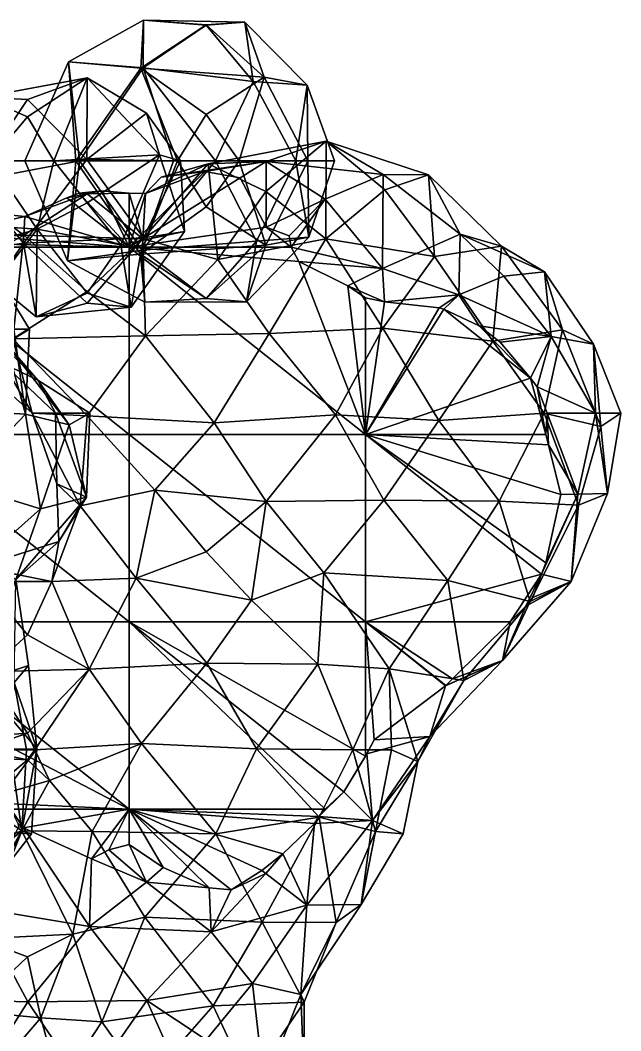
# Model space of a CAD drawing. Extents: x 290034 to 295698, y 4553723 to 4561693.
# Drawn here: x 291897 to 292024, y 4554143.4 to 4554357.5 of the extents above; entities that cross this region are included whole.
import ezdxf

# ---------------------------------------------------------------- set-up
doc = ezdxf.new("R2010")
doc.units = 0
doc.layers.add('Au_ppm_Pref_-_0_2', color=7, linetype='CONTINUOUS')

msp = doc.modelspace()

# ---------------------------------------------------------------- linework, layer by layer
at = {"layer": 'Au_ppm_Pref_-_0_2'}
for points in [[(291923.08, 4554357.48, 1657.88), (291922.49, 4554347.35, 1663.74), (291907.17, 4554348.67, 1657.06)], [(291907.17, 4554348.67, 1657.06), (291922.95, 4554347.39, 1650.8), (291923.08, 4554357.48, 1657.88)], [(291923.08, 4554357.48, 1657.88), (291936.31, 4554356.5, 1660.73), (291922.49, 4554347.35, 1663.74)], [(291922.49, 4554347.35, 1663.74), (291936.31, 4554356.5, 1660.73), (291948.59, 4554345.41, 1662.97)], [(291936.31, 4554356.43, 1653.44), (291923.08, 4554357.48, 1657.88), (291922.95, 4554347.39, 1650.8)], [(291923.08, 4554357.48, 1657.88), (291944.5, 4554357.1, 1657.07), (291936.31, 4554356.5, 1660.73)], [(291944.5, 4554357.1, 1657.07), (291923.08, 4554357.48, 1657.88), (291936.31, 4554356.43, 1653.44)], [(291944.5, 4554357.1, 1657.07), (291948.59, 4554345.41, 1662.97), (291936.31, 4554356.5, 1660.73)], [(291944.5, 4554357.1, 1657.07), (291936.31, 4554356.43, 1653.44), (291946.25, 4554344.49, 1651.42)], [(291944.5, 4554357.1, 1657.07), (291957.65, 4554343.73, 1657.07), (291948.59, 4554345.41, 1662.97)], [(291957.65, 4554343.73, 1657.07), (291944.5, 4554357.1, 1657.07), (291946.25, 4554344.49, 1651.42)], [(291946.25, 4554344.49, 1651.42), (291936.31, 4554356.43, 1653.44), (291922.95, 4554347.39, 1650.8)], [(291908.71, 4554327.7, 1663.73), (291897.91, 4554327.69, 1657.06), (291907.17, 4554348.67, 1657.06)], [(291909.47, 4554327.68, 1650.32), (291907.17, 4554348.67, 1657.06), (291897.91, 4554327.69, 1657.06)], [(291922.49, 4554347.35, 1663.74), (291908.71, 4554327.7, 1663.73), (291907.17, 4554348.67, 1657.06)], [(291922.95, 4554347.39, 1650.8), (291907.17, 4554348.67, 1657.06), (291909.47, 4554327.68, 1650.32)], [(291930.22, 4554327.7, 1665.88), (291908.71, 4554327.7, 1663.73), (291922.49, 4554347.35, 1663.74)], [(291929.39, 4554327.7, 1647.87), (291922.95, 4554347.39, 1650.8), (291909.47, 4554327.68, 1650.32)], [(291936.31, 4554337.52, 1666.28), (291930.22, 4554327.7, 1665.88), (291922.49, 4554347.35, 1663.74)], [(291948.59, 4554345.41, 1662.97), (291936.31, 4554337.52, 1666.28), (291922.49, 4554347.35, 1663.74)], [(291946.25, 4554344.49, 1651.42), (291922.95, 4554347.39, 1650.8), (291938.28, 4554327.67, 1648.34)], [(291929.39, 4554327.7, 1647.87), (291938.28, 4554327.67, 1648.34), (291922.95, 4554347.39, 1650.8)], [(291911.14, 4554345.26, 1775.86), (291898.51, 4554340.66, 1780.18), (291888.98, 4554341.18, 1775.86)], [(291911.14, 4554345.26, 1775.86), (291888.98, 4554341.18, 1775.86), (291898.51, 4554337.04, 1772.74)], [(291904.05, 4554327.7, 1773.25), (291911.14, 4554345.26, 1775.86), (291898.51, 4554337.04, 1772.74)], [(291911.14, 4554345.26, 1775.86), (291911.03, 4554327.99, 1781.67), (291898.51, 4554340.66, 1780.18)], [(291904.05, 4554327.7, 1773.25), (291926.46, 4554328.96, 1774.36), (291911.14, 4554345.26, 1775.86)], [(291911.14, 4554345.26, 1775.86), (291923.71, 4554337.77, 1779.21), (291911.03, 4554327.99, 1781.67)], [(291911.14, 4554345.26, 1775.86), (291926.46, 4554328.96, 1774.36), (291923.71, 4554337.77, 1779.21)], [(291943.3, 4554327.7, 1666.31), (291936.31, 4554337.52, 1666.28), (291948.59, 4554345.41, 1662.97)], [(291955.28, 4554327.7, 1651.94), (291946.25, 4554344.49, 1651.42), (291938.28, 4554327.67, 1648.34)], [(291943.3, 4554327.7, 1666.31), (291948.59, 4554345.41, 1662.97), (291957.81, 4554327.7, 1662.3)], [(291955.28, 4554327.7, 1651.94), (291957.65, 4554343.73, 1657.07), (291946.25, 4554344.49, 1651.42)], [(291957.81, 4554327.7, 1662.3), (291948.59, 4554345.41, 1662.97), (291957.65, 4554343.73, 1657.07)], [(291955.28, 4554327.7, 1651.94), (291963.5, 4554327.7, 1657.07), (291957.65, 4554343.73, 1657.07)], [(291957.81, 4554327.7, 1662.3), (291957.65, 4554343.73, 1657.07), (291963.5, 4554327.7, 1657.07)], [(291886.84, 4554323.43, 1779.94), (291888.98, 4554341.18, 1775.86), (291898.51, 4554340.66, 1780.18)], [(291886.84, 4554323.43, 1779.94), (291898.51, 4554340.66, 1780.18), (291911.03, 4554327.99, 1781.67)], [(291888.98, 4554341.18, 1775.86), (291890.57, 4554327.7, 1772.12), (291898.51, 4554337.04, 1772.74)], [(291923.71, 4554337.77, 1779.21), (291930.91, 4554327.7, 1779.25), (291911.03, 4554327.99, 1781.67)], [(291926.46, 4554328.96, 1774.36), (291930.91, 4554327.7, 1779.25), (291923.71, 4554337.77, 1779.21)], [(291943.3, 4554327.7, 1666.31), (291930.22, 4554327.7, 1665.88), (291936.31, 4554337.52, 1666.28)], [(291904.05, 4554327.7, 1773.25), (291898.51, 4554337.04, 1772.74), (291890.57, 4554327.7, 1772.12)], [(291936.71, 4554327.04, 1900.64), (291961.7, 4554331.89, 1899.82), (291948.99, 4554327.55, 1906.46)], [(291948.91, 4554321.21, 1896.81), (291961.7, 4554331.89, 1899.82), (291936.71, 4554327.04, 1900.64)], [(291961.63, 4554311.15, 1896.13), (291961.7, 4554331.89, 1899.82), (291948.91, 4554321.21, 1896.81)], [(291973.76, 4554324.79, 1905.78), (291948.99, 4554327.55, 1906.46), (291961.7, 4554331.89, 1899.82)], [(291961.63, 4554311.15, 1896.13), (291974.1, 4554321.57, 1896.69), (291961.7, 4554331.89, 1899.82)], [(291961.7, 4554331.89, 1899.82), (291974.1, 4554321.57, 1896.69), (291983.39, 4554324.77, 1901.25)], [(291961.7, 4554331.89, 1899.82), (291983.39, 4554324.77, 1901.25), (291973.76, 4554324.79, 1905.78)], [(291911.11, 4554318.82, 1772.88), (291926.46, 4554328.96, 1774.36), (291904.05, 4554327.7, 1773.25)], [(291911.11, 4554318.82, 1772.88), (291918.24, 4554309.88, 1772.5), (291926.46, 4554328.96, 1774.36)], [(291926.46, 4554328.96, 1774.36), (291918.24, 4554309.88, 1772.5), (291931.74, 4554312.71, 1775.86)], [(291926.46, 4554328.96, 1774.36), (291931.74, 4554312.71, 1775.86), (291930.91, 4554327.7, 1779.25)], [(291900.51, 4554313.21, 1771.97), (291890.57, 4554327.7, 1772.12), (291885.91, 4554314.19, 1774.42)], [(291886.84, 4554323.43, 1779.94), (291911.03, 4554327.99, 1781.67), (291897.65, 4554310.23, 1781.09)], [(291904.05, 4554327.7, 1773.25), (291890.57, 4554327.7, 1772.12), (291900.51, 4554313.21, 1771.97)], [(291923.07, 4554311.4, 1780.99), (291897.65, 4554310.23, 1781.09), (291911.03, 4554327.99, 1781.67)], [(291908.71, 4554327.7, 1663.73), (291906.94, 4554306.51, 1657.05), (291897.91, 4554327.69, 1657.06)], [(291909.47, 4554327.68, 1650.32), (291897.91, 4554327.69, 1657.06), (291906.94, 4554306.51, 1657.05)], [(291911.11, 4554318.82, 1772.88), (291904.05, 4554327.7, 1773.25), (291900.51, 4554313.21, 1771.97)], [(291922.42, 4554307.92, 1663.78), (291906.94, 4554306.51, 1657.05), (291908.71, 4554327.7, 1663.73)], [(291922.74, 4554308.78, 1650.27), (291909.47, 4554327.68, 1650.32), (291906.94, 4554306.51, 1657.05)], [(291930.22, 4554327.7, 1665.88), (291922.42, 4554307.92, 1663.78), (291908.71, 4554327.7, 1663.73)], [(291929.39, 4554327.7, 1647.87), (291909.47, 4554327.68, 1650.32), (291922.74, 4554308.78, 1650.27)], [(291930.91, 4554327.7, 1779.25), (291923.07, 4554311.4, 1780.99), (291911.03, 4554327.99, 1781.67)], [(291930.22, 4554327.7, 1665.88), (291936.31, 4554317.98, 1666.25), (291922.42, 4554307.92, 1663.78)], [(291938.28, 4554327.67, 1648.34), (291929.39, 4554327.7, 1647.87), (291922.74, 4554308.78, 1650.27)], [(291946.96, 4554310.67, 1651.34), (291938.28, 4554327.67, 1648.34), (291922.74, 4554308.78, 1650.27)], [(291922.88, 4554311.16, 1899.2), (291936.71, 4554327.04, 1900.64), (291923.5, 4554320.77, 1905.06)], [(291922.88, 4554311.16, 1899.2), (291938.76, 4554306.81, 1896.83), (291936.71, 4554327.04, 1900.64)], [(291931.74, 4554312.71, 1775.86), (291923.07, 4554311.4, 1780.99), (291930.91, 4554327.7, 1779.25)], [(291923.5, 4554320.77, 1905.06), (291936.71, 4554327.04, 1900.64), (291926.79, 4554324.25, 1905.21)], [(291926.79, 4554324.25, 1905.21), (291948.99, 4554327.55, 1906.46), (291936.03, 4554325.41, 1906.56)], [(291936.71, 4554327.04, 1900.64), (291948.99, 4554327.55, 1906.46), (291926.79, 4554324.25, 1905.21)], [(291943.3, 4554327.7, 1666.31), (291936.31, 4554317.98, 1666.25), (291930.22, 4554327.7, 1665.88)], [(291948.99, 4554327.55, 1906.46), (291943.48, 4554324.08, 1907.89), (291936.03, 4554325.41, 1906.56)], [(291943.3, 4554327.7, 1666.31), (291948.95, 4554309.87, 1663), (291936.31, 4554317.98, 1666.25)], [(291936.71, 4554327.04, 1900.64), (291938.76, 4554306.81, 1896.83), (291948.91, 4554321.21, 1896.81)], [(291955.28, 4554327.7, 1651.94), (291938.28, 4554327.67, 1648.34), (291946.96, 4554310.67, 1651.34)], [(291943.3, 4554327.7, 1666.31), (291957.81, 4554327.7, 1662.3), (291948.95, 4554309.87, 1663)], [(291949.03, 4554313.66, 1909.91), (291943.48, 4554324.08, 1907.89), (291948.99, 4554327.55, 1906.46)], [(291955.28, 4554327.7, 1651.94), (291946.96, 4554310.67, 1651.34), (291958.03, 4554311.54, 1657.07)], [(291958.03, 4554311.54, 1657.07), (291948.95, 4554309.87, 1663), (291957.81, 4554327.7, 1662.3)], [(291948.99, 4554327.55, 1906.46), (291961.5, 4554319.57, 1909.75), (291949.03, 4554313.66, 1909.91)], [(291973.76, 4554324.79, 1905.78), (291961.5, 4554319.57, 1909.75), (291948.99, 4554327.55, 1906.46)], [(291955.28, 4554327.7, 1651.94), (291958.03, 4554311.54, 1657.07), (291963.5, 4554327.7, 1657.07)], [(291957.81, 4554327.7, 1662.3), (291963.5, 4554327.7, 1657.07), (291958.03, 4554311.54, 1657.07)], [(291936.03, 4554325.41, 1906.56), (291920, 4554309.45, 1905.74), (291923.5, 4554320.77, 1905.06)], [(291943.48, 4554324.08, 1907.89), (291920, 4554309.45, 1905.74), (291936.03, 4554325.41, 1906.56)], [(291926.79, 4554324.25, 1905.21), (291936.03, 4554325.41, 1906.56), (291923.5, 4554320.77, 1905.06)], [(291973.76, 4554324.79, 1905.78), (291973.6, 4554304.9, 1911.75), (291961.5, 4554319.57, 1909.75)], [(291973.76, 4554324.79, 1905.78), (291990.05, 4554312.14, 1907.88), (291973.6, 4554304.9, 1911.75)], [(291990.05, 4554312.14, 1907.88), (291973.76, 4554324.79, 1905.78), (291983.39, 4554324.77, 1901.25)], [(291983.39, 4554324.77, 1901.25), (291974.1, 4554321.57, 1896.69), (291984.6, 4554307.43, 1896.45)], [(291998.78, 4554309.61, 1900.76), (291983.39, 4554324.77, 1901.25), (291984.6, 4554307.43, 1896.45)], [(291998.78, 4554309.61, 1900.76), (291990.05, 4554312.14, 1907.88), (291983.39, 4554324.77, 1901.25)], [(291886.84, 4554323.43, 1779.94), (291897.65, 4554310.23, 1781.09), (291883.22, 4554308.06, 1775.91)], [(291949.03, 4554313.66, 1909.91), (291920, 4554309.45, 1905.74), (291943.48, 4554324.08, 1907.89)], [(291897.74, 4554311.95, 1899.45), (291911.11, 4554320.72, 1902.91), (291897.94, 4554315.88, 1902.22)], [(291922.88, 4554311.16, 1899.2), (291911.11, 4554320.72, 1902.91), (291897.74, 4554311.95, 1899.45)], [(291897.94, 4554315.88, 1902.22), (291911.11, 4554320.72, 1902.91), (291906.84, 4554319.89, 1903.22)], [(291909.42, 4554320.88, 1903.38), (291920, 4554309.45, 1905.74), (291906.84, 4554319.89, 1903.22)], [(291906.84, 4554319.89, 1903.22), (291911.11, 4554320.72, 1902.91), (291909.42, 4554320.88, 1903.38)], [(291914.2, 4554321.37, 1903.83), (291920, 4554309.45, 1905.74), (291909.42, 4554320.88, 1903.38)], [(291909.42, 4554320.88, 1903.38), (291911.11, 4554320.72, 1902.91), (291914.2, 4554321.37, 1903.83)], [(291911.11, 4554320.72, 1902.91), (291920, 4554320.83, 1904.5), (291914.2, 4554321.37, 1903.83)], [(291922.88, 4554311.16, 1899.2), (291920, 4554320.83, 1904.5), (291911.11, 4554320.72, 1902.91)], [(291920, 4554320.83, 1904.5), (291920, 4554309.45, 1905.74), (291914.2, 4554321.37, 1903.83)], [(291923.5, 4554320.77, 1905.06), (291920, 4554309.45, 1905.74), (291920, 4554320.83, 1904.5)], [(291922.88, 4554311.16, 1899.2), (291923.5, 4554320.77, 1905.06), (291920, 4554320.83, 1904.5)], [(291961.63, 4554311.15, 1896.13), (291948.91, 4554321.21, 1896.81), (291938.76, 4554306.81, 1896.83)], [(291974.1, 4554321.57, 1896.69), (291961.63, 4554311.15, 1896.13), (291984.6, 4554307.43, 1896.45)], [(291920, 4554309.45, 1905.74), (291897.94, 4554315.88, 1902.22), (291906.84, 4554319.89, 1903.22)], [(291911.11, 4554318.82, 1772.88), (291900.51, 4554313.21, 1771.97), (291918.24, 4554309.88, 1772.5)], [(291936.31, 4554317.98, 1666.25), (291948.95, 4554309.87, 1663), (291922.42, 4554307.92, 1663.78)], [(291953.84, 4554311.79, 1910.88), (291949.03, 4554313.66, 1909.91), (291961.5, 4554319.57, 1909.75)], [(291961.5, 4554319.57, 1909.75), (291954.28, 4554309.45, 1911.2), (291953.84, 4554311.79, 1910.88)], [(291973.6, 4554304.9, 1911.75), (291954.28, 4554309.45, 1911.2), (291961.5, 4554319.57, 1909.75)], [(291897.94, 4554315.88, 1902.22), (291882.08, 4554312.33, 1900.2), (291891.52, 4554316.56, 1901.27)], [(291882.08, 4554312.33, 1900.2), (291897.74, 4554311.95, 1899.45), (291891.52, 4554316.56, 1901.27)], [(291920, 4554309.45, 1905.74), (291882.08, 4554312.33, 1900.2), (291897.94, 4554315.88, 1902.22)], [(291897.74, 4554311.95, 1899.45), (291897.94, 4554315.88, 1902.22), (291891.52, 4554316.56, 1901.27)], [(291900.51, 4554313.21, 1771.97), (291885.91, 4554314.19, 1774.42), (291888.92, 4554309.88, 1774.44)], [(291920, 4554309.45, 1905.74), (291875.34, 4554310.49, 1899.37), (291882.08, 4554312.33, 1900.2)], [(291882.08, 4554312.33, 1900.2), (291875.34, 4554310.49, 1899.37), (291897.74, 4554311.95, 1899.45)], [(291875.34, 4554310.49, 1899.37), (291883.95, 4554304.43, 1895.54), (291897.74, 4554311.95, 1899.45)], [(291883.95, 4554304.43, 1895.54), (291895.42, 4554290, 1895.82), (291897.74, 4554311.95, 1899.45)], [(291900.51, 4554313.21, 1771.97), (291888.92, 4554309.88, 1774.44), (291891.69, 4554301.71, 1775.86)], [(291900.51, 4554313.21, 1771.97), (291891.69, 4554301.71, 1775.86), (291900.36, 4554294.68, 1775.86)], [(291895.42, 4554290, 1895.82), (291911.11, 4554300, 1897.94), (291897.74, 4554311.95, 1899.45)], [(291922.88, 4554311.16, 1899.2), (291897.74, 4554311.95, 1899.45), (291911.11, 4554300, 1897.94)], [(291900.36, 4554294.68, 1775.86), (291911.11, 4554299.67, 1772.45), (291900.51, 4554313.21, 1771.97)], [(291918.24, 4554309.88, 1772.5), (291900.51, 4554313.21, 1771.97), (291911.11, 4554299.67, 1772.45)], [(291920.42, 4554296.72, 1775.86), (291931.74, 4554312.71, 1775.86), (291918.24, 4554309.88, 1772.5)], [(291920, 4554309.45, 1905.74), (291949.03, 4554313.66, 1909.91), (291954.28, 4554309.45, 1911.2)], [(291931.74, 4554312.71, 1775.86), (291920.42, 4554296.72, 1775.86), (291923.07, 4554311.4, 1780.99)], [(291944.84, 4554297.82, 1657.07), (291948.95, 4554309.87, 1663), (291958.03, 4554311.54, 1657.07)], [(291944.84, 4554297.82, 1657.07), (291958.03, 4554311.54, 1657.07), (291946.96, 4554310.67, 1651.34)], [(291953.84, 4554311.79, 1910.88), (291954.28, 4554309.45, 1911.2), (291949.03, 4554313.66, 1909.91)], [(291973.6, 4554304.9, 1911.75), (291990.05, 4554312.14, 1907.88), (291989.81, 4554299.35, 1913.43)], [(291999.3, 4554303.26, 1910.25), (291989.81, 4554299.35, 1913.43), (291990.05, 4554312.14, 1907.88)], [(291998.78, 4554309.61, 1900.76), (292007.88, 4554304.2, 1906.52), (291990.05, 4554312.14, 1907.88)], [(292007.88, 4554304.2, 1906.52), (291999.3, 4554303.26, 1910.25), (291990.05, 4554312.14, 1907.88)], [(291920, 4554309.45, 1905.74), (291870, 4554309.45, 1898.68), (291875.34, 4554310.49, 1899.37)], [(291870, 4554309.45, 1898.68), (291920, 4554309.45, 1905.74), (291920, 4554269.76, 1907.3)], [(291920, 4554269.76, 1907.3), (291870, 4554269.76, 1902.08), (291870, 4554309.45, 1898.68)], [(291891.69, 4554301.71, 1775.86), (291883.22, 4554308.06, 1775.91), (291897.65, 4554310.23, 1781.09)], [(291897.65, 4554310.23, 1781.09), (291900.36, 4554294.68, 1775.86), (291891.69, 4554301.71, 1775.86)], [(291911.11, 4554297.54, 1779.97), (291897.65, 4554310.23, 1781.09), (291923.07, 4554311.4, 1780.99)], [(291900.36, 4554294.68, 1775.86), (291897.65, 4554310.23, 1781.09), (291911.11, 4554297.54, 1779.97)], [(291920.42, 4554296.72, 1775.86), (291911.11, 4554297.54, 1779.97), (291923.07, 4554311.4, 1780.99)], [(291923.45, 4554290.67, 1896.74), (291922.88, 4554311.16, 1899.2), (291911.11, 4554300, 1897.94)], [(291920.42, 4554296.72, 1775.86), (291918.24, 4554309.88, 1772.5), (291911.11, 4554299.67, 1772.45)], [(291954.28, 4554309.45, 1911.2), (291955.91, 4554306.36, 1911.63), (291920, 4554309.45, 1905.74)], [(291955.91, 4554306.36, 1911.63), (291970, 4554269.76, 1915.83), (291920, 4554309.45, 1905.74)], [(291970, 4554269.76, 1915.83), (291920, 4554269.76, 1907.3), (291920, 4554309.45, 1905.74)], [(291948.95, 4554309.87, 1663), (291936.31, 4554298.54, 1660.85), (291922.42, 4554307.92, 1663.78)], [(291922.74, 4554308.78, 1650.27), (291936.31, 4554298.52, 1653.28), (291946.96, 4554310.67, 1651.34)], [(291938.76, 4554306.81, 1896.83), (291922.88, 4554311.16, 1899.2), (291923.45, 4554290.67, 1896.74)], [(291944.84, 4554297.82, 1657.07), (291946.96, 4554310.67, 1651.34), (291936.31, 4554298.52, 1653.28)], [(291936.31, 4554298.54, 1660.85), (291948.95, 4554309.87, 1663), (291944.84, 4554297.82, 1657.07)], [(291961.63, 4554311.15, 1896.13), (291938.76, 4554306.81, 1896.83), (291949.63, 4554291.13, 1895.02)], [(291949.63, 4554291.13, 1895.02), (291973.72, 4554292.24, 1894.59), (291961.63, 4554311.15, 1896.13)], [(291973.6, 4554304.9, 1911.75), (291955.91, 4554306.36, 1911.63), (291954.28, 4554309.45, 1911.2)], [(291984.6, 4554307.43, 1896.45), (291961.63, 4554311.15, 1896.13), (291973.72, 4554292.24, 1894.59)], [(291996.94, 4554289.51, 1896.61), (291998.78, 4554309.61, 1900.76), (291984.6, 4554307.43, 1896.45)], [(291996.94, 4554289.51, 1896.61), (292011.7, 4554291.89, 1900.66), (291998.78, 4554309.61, 1900.76)], [(292011.7, 4554291.89, 1900.66), (292007.88, 4554304.2, 1906.52), (291998.78, 4554309.61, 1900.76)], [(291923.31, 4554297.75, 1656.92), (291922.74, 4554308.78, 1650.27), (291906.94, 4554306.51, 1657.05)], [(291906.94, 4554306.51, 1657.05), (291922.42, 4554307.92, 1663.78), (291923.31, 4554297.75, 1656.92)], [(291923.31, 4554297.75, 1656.92), (291922.42, 4554307.92, 1663.78), (291936.31, 4554298.54, 1660.85)], [(291923.31, 4554297.75, 1656.92), (291936.31, 4554298.52, 1653.28), (291922.74, 4554308.78, 1650.27)], [(291984.6, 4554307.43, 1896.45), (291973.72, 4554292.24, 1894.59), (291996.94, 4554289.51, 1896.61)], [(291890.36, 4554305.86, 1864.95), (291898.95, 4554292.07, 1864.95), (291893.99, 4554289.04, 1870.81)], [(291890.36, 4554305.86, 1864.95), (291895.62, 4554292.07, 1859.49), (291898.95, 4554292.07, 1864.95)], [(291949.63, 4554291.13, 1895.02), (291938.76, 4554306.81, 1896.83), (291923.45, 4554290.67, 1896.74)], [(291966.28, 4554301.24, 1913.55), (291970, 4554269.76, 1915.83), (291955.91, 4554306.36, 1911.63)], [(291966.28, 4554301.24, 1913.55), (291955.91, 4554306.36, 1911.63), (291973.6, 4554304.9, 1911.75)], [(291973.6, 4554304.9, 1911.75), (291974.04, 4554297.81, 1914.37), (291966.28, 4554301.24, 1913.55)], [(291973.6, 4554304.9, 1911.75), (291989.81, 4554299.35, 1913.43), (291974.04, 4554297.81, 1914.37)], [(291989.81, 4554299.35, 1913.43), (291999.3, 4554303.26, 1910.25), (292009.3, 4554290.47, 1911.94)], [(292007.88, 4554304.2, 1906.52), (292009.3, 4554290.47, 1911.94), (291999.3, 4554303.26, 1910.25)], [(292011.7, 4554291.89, 1900.66), (292018.31, 4554288.85, 1906.52), (292007.88, 4554304.2, 1906.52)], [(292007.88, 4554304.2, 1906.52), (292018.31, 4554288.85, 1906.52), (292009.3, 4554290.47, 1911.94)], [(291970, 4554298.69, 1914.28), (291970, 4554269.76, 1915.83), (291966.28, 4554301.24, 1913.55)], [(291966.28, 4554301.24, 1913.55), (291974.04, 4554297.81, 1914.37), (291970, 4554298.69, 1914.28)], [(291911.11, 4554300, 1897.94), (291895.42, 4554290, 1895.82), (291923.45, 4554290.67, 1896.74)], [(291900.36, 4554294.68, 1775.86), (291920.42, 4554296.72, 1775.86), (291911.11, 4554299.67, 1772.45)], [(291970, 4554269.76, 1915.83), (291970, 4554298.69, 1914.28), (291974.04, 4554297.81, 1914.37)], [(291974.04, 4554297.81, 1914.37), (291989.81, 4554299.35, 1913.43), (291985.64, 4554296.59, 1914.55)], [(291989.81, 4554299.35, 1913.43), (291986.59, 4554296.28, 1914.58), (291985.64, 4554296.59, 1914.55)], [(291989.81, 4554299.35, 1913.43), (291994.05, 4554292.72, 1915.11), (291986.59, 4554296.28, 1914.58)], [(291989.81, 4554299.35, 1913.43), (292009.3, 4554290.47, 1911.94), (291994.05, 4554292.72, 1915.11)], [(291920.42, 4554296.72, 1775.86), (291900.36, 4554294.68, 1775.86), (291911.11, 4554297.54, 1779.97)], [(291936.31, 4554298.54, 1660.85), (291944.84, 4554297.82, 1657.07), (291923.31, 4554297.75, 1656.92)], [(291923.31, 4554297.75, 1656.92), (291944.84, 4554297.82, 1657.07), (291936.31, 4554298.52, 1653.28)], [(291974.04, 4554297.81, 1914.37), (291985.64, 4554296.59, 1914.55), (291970, 4554269.76, 1915.83)], [(291985.64, 4554296.59, 1914.55), (291986.59, 4554296.28, 1914.58), (291970, 4554269.76, 1915.83)], [(291986.59, 4554296.28, 1914.58), (292004.96, 4554281.7, 1915.53), (291970, 4554269.76, 1915.83)], [(292004.96, 4554281.7, 1915.53), (291986.59, 4554296.28, 1914.58), (291994.05, 4554292.72, 1915.11)], [(291887.51, 4554294.27, 1876.65), (291900.7, 4554281.22, 1878.12), (291893.38, 4554284.81, 1882.77)], [(291900.7, 4554281.22, 1878.12), (291887.51, 4554294.27, 1876.65), (291893.99, 4554289.04, 1870.81)], [(292004.96, 4554281.7, 1915.53), (291994.05, 4554292.72, 1915.11), (291998.55, 4554289.3, 1915.35)], [(291994.05, 4554292.72, 1915.11), (292009.3, 4554290.47, 1911.94), (291998.55, 4554289.3, 1915.35)], [(291898.07, 4554274.06, 1865.11), (291895.62, 4554292.07, 1859.49), (291884.68, 4554274.8, 1859)], [(291893.99, 4554289.04, 1870.81), (291898.95, 4554292.07, 1864.95), (291898.07, 4554274.06, 1865.11)], [(291911.09, 4554273.68, 1894.82), (291923.45, 4554290.67, 1896.74), (291895.42, 4554290, 1895.82)], [(291898.07, 4554274.06, 1865.11), (291898.95, 4554292.07, 1864.95), (291895.62, 4554292.07, 1859.49)], [(291911.09, 4554273.68, 1894.82), (291938.03, 4554272.22, 1895.02), (291923.45, 4554290.67, 1896.74)], [(291949.63, 4554291.13, 1895.02), (291923.45, 4554290.67, 1896.74), (291938.03, 4554272.22, 1895.02)], [(291949.63, 4554291.13, 1895.02), (291938.03, 4554272.22, 1895.02), (291963.7, 4554273.94, 1893.68)], [(291963.7, 4554273.94, 1893.68), (291973.72, 4554292.24, 1894.59), (291949.63, 4554291.13, 1895.02)], [(291963.7, 4554273.94, 1893.68), (291985.52, 4554272.7, 1895.58), (291973.72, 4554292.24, 1894.59)], [(291985.52, 4554272.7, 1895.58), (291996.94, 4554289.51, 1896.61), (291973.72, 4554292.24, 1894.59)], [(291996.94, 4554289.51, 1896.61), (292007.85, 4554274.25, 1896.55), (292011.7, 4554291.89, 1900.66)], [(291998.55, 4554289.3, 1915.35), (292009.3, 4554290.47, 1911.94), (292004.96, 4554281.7, 1915.53)], [(292004.96, 4554281.7, 1915.53), (292009.3, 4554290.47, 1911.94), (292006.32, 4554279.82, 1915.65)], [(292009.3, 4554290.47, 1911.94), (292018.73, 4554274.25, 1911.47), (292006.32, 4554279.82, 1915.65)], [(292019.83, 4554271.46, 1901.27), (292011.7, 4554291.89, 1900.66), (292007.85, 4554274.25, 1896.55)], [(292018.31, 4554288.85, 1906.52), (292018.73, 4554274.25, 1911.47), (292009.3, 4554290.47, 1911.94)], [(292019.83, 4554271.46, 1901.27), (292018.31, 4554288.85, 1906.52), (292011.7, 4554291.89, 1900.66)], [(291882.41, 4554289.51, 1888.95), (291899.47, 4554274.27, 1888.97), (291895.42, 4554290, 1895.82)], [(291882.41, 4554289.51, 1888.95), (291893.38, 4554284.81, 1882.77), (291899.47, 4554274.27, 1888.97)], [(291900.7, 4554281.22, 1878.12), (291893.99, 4554289.04, 1870.81), (291907.3, 4554271.8, 1871.32)], [(291893.99, 4554289.04, 1870.81), (291898.07, 4554274.06, 1865.11), (291907.3, 4554271.8, 1871.32)], [(291911.09, 4554273.68, 1894.82), (291895.42, 4554290, 1895.82), (291899.47, 4554274.27, 1888.97)], [(291985.52, 4554272.7, 1895.58), (292007.85, 4554274.25, 1896.55), (291996.94, 4554289.51, 1896.61)], [(292019.83, 4554271.46, 1901.27), (292024.05, 4554274.25, 1906.52), (292018.31, 4554288.85, 1906.52)], [(292018.31, 4554288.85, 1906.52), (292024.05, 4554274.25, 1906.52), (292018.73, 4554274.25, 1911.47)], [(291904.39, 4554274.25, 1881.41), (291899.47, 4554274.27, 1888.97), (291893.38, 4554284.81, 1882.77)], [(291893.38, 4554284.81, 1882.77), (291900.7, 4554281.22, 1878.12), (291904.39, 4554274.25, 1881.41)], [(292008.17, 4554269.76, 1916.2), (291970, 4554269.76, 1915.83), (292004.96, 4554281.7, 1915.53)], [(292004.96, 4554281.7, 1915.53), (292006.32, 4554279.82, 1915.65), (292008.17, 4554269.76, 1916.2)], [(291904.39, 4554274.25, 1881.41), (291900.7, 4554281.22, 1878.12), (291911.7, 4554274.25, 1876.83)], [(291911.7, 4554274.25, 1876.83), (291900.7, 4554281.22, 1878.12), (291907.3, 4554271.8, 1871.32)], [(292008.47, 4554274.25, 1915.97), (292008.17, 4554269.76, 1916.2), (292006.32, 4554279.82, 1915.65)], [(292006.32, 4554279.82, 1915.65), (292018.73, 4554274.25, 1911.47), (292008.47, 4554274.25, 1915.97)], [(291883.94, 4554259.31, 1865.69), (291898.07, 4554274.06, 1865.11), (291884.68, 4554274.8, 1859)], [(291883.94, 4554259.31, 1865.69), (291901.24, 4554253.97, 1869.54), (291898.07, 4554274.06, 1865.11)], [(291898.07, 4554274.06, 1865.11), (291901.24, 4554253.97, 1869.54), (291907.3, 4554271.8, 1871.32)], [(291911.09, 4554273.68, 1894.82), (291899.47, 4554274.27, 1888.97), (291909.67, 4554254.65, 1889.06)], [(291909.67, 4554254.65, 1889.06), (291899.47, 4554274.27, 1888.97), (291904.68, 4554259.31, 1882.77)], [(291899.47, 4554274.27, 1888.97), (291904.39, 4554274.25, 1881.41), (291904.68, 4554259.31, 1882.77)], [(291910.97, 4554256.46, 1876.83), (291904.68, 4554259.31, 1882.77), (291904.39, 4554274.25, 1881.41)], [(291904.39, 4554274.25, 1881.41), (291911.7, 4554274.25, 1876.83), (291910.97, 4554256.46, 1876.83)], [(291910.97, 4554256.46, 1876.83), (291911.7, 4554274.25, 1876.83), (291907.3, 4554271.8, 1871.32)], [(291911.09, 4554273.68, 1894.82), (291909.67, 4554254.65, 1889.06), (291925.42, 4554257.95, 1893.33)], [(291911.09, 4554273.68, 1894.82), (291925.42, 4554257.95, 1893.33), (291938.03, 4554272.22, 1895.02)], [(291948.99, 4554255.55, 1893.06), (291963.7, 4554273.94, 1893.68), (291938.03, 4554272.22, 1895.02)], [(291963.7, 4554273.94, 1893.68), (291948.99, 4554255.55, 1893.06), (291973.9, 4554255.82, 1892.8)], [(291985.52, 4554272.7, 1895.58), (291963.7, 4554273.94, 1893.68), (291973.9, 4554255.82, 1892.8)], [(291985.52, 4554272.7, 1895.58), (291998.28, 4554255.65, 1895.72), (292007.85, 4554274.25, 1896.55)], [(291998.28, 4554255.65, 1895.72), (292015.09, 4554254.79, 1899.48), (292007.85, 4554274.25, 1896.55)], [(292019.83, 4554271.46, 1901.27), (292007.85, 4554274.25, 1896.55), (292015.09, 4554254.79, 1899.48)], [(292008.17, 4554269.76, 1916.2), (292008.47, 4554274.25, 1915.97), (292008.74, 4554267.57, 1916.01)], [(292008.47, 4554274.25, 1915.97), (292014.97, 4554257.13, 1913.53), (292008.74, 4554267.57, 1916.01)], [(292008.47, 4554274.25, 1915.97), (292018.73, 4554274.25, 1911.47), (292014.97, 4554257.13, 1913.53)], [(292014.97, 4554257.13, 1913.53), (292018.73, 4554274.25, 1911.47), (292021.21, 4554257.25, 1906.67)], [(292024.05, 4554274.25, 1906.52), (292021.21, 4554257.25, 1906.67), (292018.73, 4554274.25, 1911.47)], [(292019.83, 4554271.46, 1901.27), (292021.21, 4554257.25, 1906.67), (292024.05, 4554274.25, 1906.52)], [(291907.3, 4554271.8, 1871.32), (291901.24, 4554253.97, 1869.54), (291910.97, 4554256.46, 1876.83)], [(291938.03, 4554272.22, 1895.02), (291925.42, 4554257.95, 1893.33), (291948.99, 4554255.55, 1893.06)], [(291985.52, 4554272.7, 1895.58), (291973.9, 4554255.82, 1892.8), (291998.28, 4554255.65, 1895.72)], [(292019.83, 4554271.46, 1901.27), (292015.09, 4554254.79, 1899.48), (292021.21, 4554257.25, 1906.67)], [(291870, 4554269.76, 1902.08), (291920, 4554269.76, 1907.3), (291920, 4554230.08, 1908.63)], [(291920, 4554230.08, 1908.63), (291870, 4554230.08, 1904.61), (291870, 4554269.76, 1902.08)], [(291920, 4554269.76, 1907.3), (291970, 4554269.76, 1915.83), (291970, 4554230.08, 1912.77)], [(291970, 4554230.08, 1912.77), (291920, 4554230.08, 1908.63), (291920, 4554269.76, 1907.3)], [(291970, 4554230.08, 1912.77), (291970, 4554269.76, 1915.83), (292007.3, 4554240.16, 1913.46)], [(291970, 4554269.76, 1915.83), (292008.16, 4554242.54, 1913.69), (292007.3, 4554240.16, 1913.46)], [(291970, 4554269.76, 1915.83), (292008.17, 4554269.76, 1916.2), (292008.74, 4554267.57, 1916.01)], [(292011.36, 4554257.02, 1915.06), (292008.16, 4554242.54, 1913.69), (291970, 4554269.76, 1915.83)], [(292008.74, 4554267.57, 1916.01), (292011.36, 4554257.02, 1915.06), (291970, 4554269.76, 1915.83)], [(292014.97, 4554257.13, 1913.53), (292011.36, 4554257.02, 1915.06), (292008.74, 4554267.57, 1916.01)], [(291883.94, 4554259.31, 1865.69), (291889.27, 4554243.36, 1870.89), (291901.24, 4554253.97, 1869.54)], [(291909.67, 4554254.65, 1889.06), (291904.68, 4554259.31, 1882.77), (291905.14, 4554247.05, 1882.77)], [(291905.14, 4554247.05, 1882.77), (291904.68, 4554259.31, 1882.77), (291910.97, 4554256.46, 1876.83)], [(291905.14, 4554247.05, 1882.77), (291910.97, 4554256.46, 1876.83), (291896.05, 4554239, 1876.83)], [(291901.24, 4554253.97, 1869.54), (291896.05, 4554239, 1876.83), (291910.97, 4554256.46, 1876.83)], [(291909.67, 4554254.65, 1889.06), (291921.52, 4554239.3, 1890.27), (291925.42, 4554257.95, 1893.33)], [(291936.31, 4554244.91, 1892.54), (291925.42, 4554257.95, 1893.33), (291921.52, 4554239.3, 1890.27)], [(291948.99, 4554255.55, 1893.06), (291925.42, 4554257.95, 1893.33), (291936.31, 4554244.91, 1892.54)], [(292014.97, 4554257.13, 1913.53), (292013.54, 4554238.6, 1906.52), (292007.3, 4554240.16, 1913.46)], [(292014.97, 4554257.13, 1913.53), (292007.3, 4554240.16, 1913.46), (292008.16, 4554242.54, 1913.69)], [(292014.97, 4554257.13, 1913.53), (292008.16, 4554242.54, 1913.69), (292011.36, 4554257.02, 1915.06)], [(292021.21, 4554257.25, 1906.67), (292015.09, 4554254.79, 1899.48), (292013.54, 4554238.6, 1906.52)], [(292021.21, 4554257.25, 1906.67), (292013.54, 4554238.6, 1906.52), (292014.97, 4554257.13, 1913.53)], [(291901.24, 4554253.97, 1869.54), (291889.27, 4554243.36, 1870.89), (291896.05, 4554239, 1876.83)], [(291909.67, 4554254.65, 1889.06), (291905.14, 4554247.05, 1882.77), (291903.67, 4554238.61, 1886.27)], [(291909.67, 4554254.65, 1889.06), (291903.67, 4554238.61, 1886.27), (291921.52, 4554239.3, 1890.27)], [(291945.87, 4554234.67, 1891.45), (291948.99, 4554255.55, 1893.06), (291936.31, 4554244.91, 1892.54)], [(291948.99, 4554255.55, 1893.06), (291945.87, 4554234.67, 1891.45), (291961.21, 4554240.46, 1892.45)], [(291973.9, 4554255.82, 1892.8), (291948.99, 4554255.55, 1893.06), (291961.21, 4554240.46, 1892.45)], [(291973.9, 4554255.82, 1892.8), (291961.21, 4554240.46, 1892.45), (291987.45, 4554238.82, 1894.45)], [(291998.28, 4554255.65, 1895.72), (291973.9, 4554255.82, 1892.8), (291987.45, 4554238.82, 1894.45)], [(291998.28, 4554255.65, 1895.72), (291987.45, 4554238.82, 1894.45), (292004.9, 4554234.38, 1899.27)], [(291998.28, 4554255.65, 1895.72), (292004.9, 4554234.38, 1899.27), (292015.09, 4554254.79, 1899.48)], [(292004.9, 4554234.38, 1899.27), (292013.54, 4554238.6, 1906.52), (292015.09, 4554254.79, 1899.48)], [(291903.67, 4554238.61, 1886.27), (291905.14, 4554247.05, 1882.77), (291888.1, 4554241.71, 1882.77)], [(291888.1, 4554241.71, 1882.77), (291905.14, 4554247.05, 1882.77), (291896.05, 4554239, 1876.83)], [(291921.52, 4554239.3, 1890.27), (291945.87, 4554234.67, 1891.45), (291936.31, 4554244.91, 1892.54)], [(291903.67, 4554238.61, 1886.27), (291888.1, 4554241.71, 1882.77), (291889.08, 4554238.61, 1884.26)], [(291898.72, 4554220.79, 1876.83), (291896.05, 4554239, 1876.83), (291888.37, 4554217.4, 1874.54)], [(291895.67, 4554217.21, 1881.73), (291896.05, 4554239, 1876.83), (291898.72, 4554220.79, 1876.83)], [(291911.55, 4554220.03, 1889.12), (291921.52, 4554239.3, 1890.27), (291903.67, 4554238.61, 1886.27)], [(291911.55, 4554220.03, 1889.12), (291936.43, 4554221.29, 1889.62), (291921.52, 4554239.3, 1890.27)], [(291936.43, 4554221.29, 1889.62), (291945.87, 4554234.67, 1891.45), (291921.52, 4554239.3, 1890.27)], [(291959.92, 4554221.11, 1891.33), (291961.21, 4554240.46, 1892.45), (291945.87, 4554234.67, 1891.45)], [(291961.21, 4554240.46, 1892.45), (291959.92, 4554221.11, 1891.33), (291975, 4554220.14, 1894.08)], [(291961.21, 4554240.46, 1892.45), (291975, 4554220.14, 1894.08), (291987.45, 4554238.82, 1894.45)], [(292000.61, 4554230.08, 1912.7), (291970, 4554230.08, 1912.77), (292007.3, 4554240.16, 1913.46)], [(291987.45, 4554238.82, 1894.45), (291975, 4554220.14, 1894.08), (291990.81, 4554217.63, 1899.53)], [(291987.45, 4554238.82, 1894.45), (291990.81, 4554217.63, 1899.53), (292004.9, 4554234.38, 1899.27)], [(292003.94, 4554233.39, 1912.94), (292000.61, 4554230.08, 1912.7), (292007.3, 4554240.16, 1913.46)], [(292005.44, 4554235.25, 1913.08), (292003.94, 4554233.39, 1912.94), (292007.3, 4554240.16, 1913.46)], [(292007.3, 4554240.16, 1913.46), (292013.54, 4554238.6, 1906.52), (292005.44, 4554235.25, 1913.08)], [(291898.51, 4554227.34, 1884.95), (291889.08, 4554238.61, 1884.26), (291889.88, 4554219.46, 1888.36)], [(291898.51, 4554227.34, 1884.95), (291903.67, 4554238.61, 1886.27), (291889.08, 4554238.61, 1884.26)], [(291911.55, 4554220.03, 1889.12), (291903.67, 4554238.61, 1886.27), (291898.51, 4554227.34, 1884.95)], [(292013.54, 4554238.6, 1906.52), (291998.99, 4554221.89, 1906.62), (292003.94, 4554233.39, 1912.94)], [(292013.54, 4554238.6, 1906.52), (292004.9, 4554234.38, 1899.27), (291998.99, 4554221.89, 1906.62)], [(292013.54, 4554238.6, 1906.52), (292003.94, 4554233.39, 1912.94), (292005.44, 4554235.25, 1913.08)], [(291936.43, 4554221.29, 1889.62), (291959.92, 4554221.11, 1891.33), (291945.87, 4554234.67, 1891.45)], [(291998.99, 4554221.89, 1906.62), (292004.9, 4554234.38, 1899.27), (291990.81, 4554217.63, 1899.53)], [(291998.99, 4554221.89, 1906.62), (292000.61, 4554230.08, 1912.7), (292003.94, 4554233.39, 1912.94)], [(291920, 4554190.39, 1910.11), (291892.49, 4554204.73, 1907.03), (291870, 4554230.08, 1904.61)], [(291870, 4554230.08, 1904.61), (291920, 4554230.08, 1908.63), (291920, 4554190.39, 1910.11)], [(291965.41, 4554194.04, 1909.82), (291961.52, 4554190.39, 1909.97), (291920, 4554230.08, 1908.63)], [(291961.52, 4554190.39, 1909.97), (291920, 4554190.39, 1910.11), (291920, 4554230.08, 1908.63)], [(291920, 4554230.08, 1908.63), (291970, 4554201.62, 1910.74), (291965.41, 4554194.04, 1909.82)], [(291970, 4554230.08, 1912.77), (291970, 4554201.62, 1910.74), (291920, 4554230.08, 1908.63)], [(291971.87, 4554205.07, 1910.98), (291970, 4554230.08, 1912.77), (291986.99, 4554216.51, 1911.73)], [(291986.99, 4554216.51, 1911.73), (291970, 4554230.08, 1912.77), (291987.03, 4554216.56, 1911.74)], [(291970, 4554201.62, 1910.74), (291970, 4554230.08, 1912.77), (291971.87, 4554205.07, 1910.98)], [(291988.43, 4554218.01, 1911.84), (291970, 4554230.08, 1912.77), (292000.61, 4554230.08, 1912.7)], [(291987.03, 4554216.56, 1911.74), (291970, 4554230.08, 1912.77), (291988.43, 4554218.01, 1911.84)], [(291998.99, 4554221.89, 1906.62), (291988.43, 4554218.01, 1911.84), (292000.61, 4554230.08, 1912.7)], [(291911.55, 4554220.03, 1889.12), (291898.51, 4554227.34, 1884.95), (291889.88, 4554219.46, 1888.36)], [(291998.99, 4554221.89, 1906.62), (291983.61, 4554205.75, 1905.39), (291986.99, 4554216.51, 1911.73)], [(291990.81, 4554217.63, 1899.53), (291983.61, 4554205.75, 1905.39), (291998.99, 4554221.89, 1906.62)], [(291998.99, 4554221.89, 1906.62), (291986.99, 4554216.51, 1911.73), (291987.03, 4554216.56, 1911.74)], [(291988.43, 4554218.01, 1911.84), (291998.99, 4554221.89, 1906.62), (291987.03, 4554216.56, 1911.74)], [(291888.37, 4554217.4, 1874.54), (291900.46, 4554203.18, 1876.6), (291898.72, 4554220.79, 1876.83)], [(291911.55, 4554220.03, 1889.12), (291889.88, 4554219.46, 1888.36), (291898.51, 4554206.51, 1889.89)], [(291898.72, 4554220.79, 1876.83), (291900.46, 4554203.18, 1876.6), (291895.67, 4554217.21, 1881.73)], [(291911.55, 4554220.03, 1889.12), (291898.51, 4554206.51, 1889.89), (291900.07, 4554202.98, 1889.44)], [(291900.07, 4554202.98, 1889.44), (291922.61, 4554204.26, 1888.11), (291911.55, 4554220.03, 1889.12)], [(291911.55, 4554220.03, 1889.12), (291922.61, 4554204.26, 1888.11), (291936.43, 4554221.29, 1889.62)], [(291936.43, 4554221.29, 1889.62), (291922.61, 4554204.26, 1888.11), (291946.96, 4554203.15, 1889.12)], [(291946.96, 4554203.15, 1889.12), (291959.92, 4554221.11, 1891.33), (291936.43, 4554221.29, 1889.62)], [(291946.96, 4554203.15, 1889.12), (291967.36, 4554202.98, 1891.88), (291959.92, 4554221.11, 1891.33)], [(291959.92, 4554221.11, 1891.33), (291967.36, 4554202.98, 1891.88), (291975, 4554220.14, 1894.08)], [(291975.5, 4554202.98, 1894.64), (291975, 4554220.14, 1894.08), (291967.36, 4554202.98, 1891.88)], [(291975, 4554220.14, 1894.08), (291975.5, 4554202.98, 1894.64), (291981.09, 4554200.45, 1899.68)], [(291975, 4554220.14, 1894.08), (291981.09, 4554200.45, 1899.68), (291990.81, 4554217.63, 1899.53)], [(291900.46, 4554203.18, 1876.6), (291888.37, 4554217.4, 1874.54), (291879.48, 4554202.98, 1871.5)], [(291887.82, 4554205.68, 1894.64), (291898.51, 4554206.51, 1889.89), (291889.88, 4554219.46, 1888.36)], [(291983.61, 4554205.75, 1905.39), (291990.81, 4554217.63, 1899.53), (291981.09, 4554200.45, 1899.68)], [(291894.83, 4554202.98, 1886.97), (291895.67, 4554217.21, 1881.73), (291898.26, 4554202.98, 1882.77)], [(291900.46, 4554203.18, 1876.6), (291898.26, 4554202.98, 1882.77), (291895.67, 4554217.21, 1881.73)], [(291986.99, 4554216.51, 1911.73), (291983.61, 4554205.75, 1905.39), (291971.87, 4554205.07, 1910.98)], [(291888.25, 4554202.98, 1894.64), (291898.51, 4554206.51, 1889.89), (291887.82, 4554205.68, 1894.64)], [(291888.25, 4554202.98, 1894.64), (291900.07, 4554202.98, 1889.44), (291898.51, 4554206.51, 1889.89)], [(291920, 4554190.39, 1910.11), (291894.99, 4554191.5, 1907.22), (291892.49, 4554204.73, 1907.03)], [(291970.34, 4554202.08, 1910.77), (291970, 4554201.62, 1910.74), (291971.87, 4554205.07, 1910.98)], [(291971.87, 4554205.07, 1910.98), (291983.61, 4554205.75, 1905.39), (291970.34, 4554202.08, 1910.77)], [(291983.61, 4554205.75, 1905.39), (291971.53, 4554187.96, 1905.65), (291970.34, 4554202.08, 1910.77)], [(291981.09, 4554200.45, 1899.68), (291971.53, 4554187.96, 1905.65), (291983.61, 4554205.75, 1905.39)], [(291887.53, 4554185.78, 1874.45), (291900.46, 4554203.18, 1876.6), (291879.48, 4554202.98, 1871.5)], [(291888.25, 4554202.98, 1894.64), (291887.04, 4554201.37, 1894.64), (291898.51, 4554200.83, 1889.42)], [(291899.34, 4554185.16, 1876.83), (291900.46, 4554203.18, 1876.6), (291887.53, 4554185.78, 1874.45)], [(291888.13, 4554192.12, 1889.98), (291894.83, 4554202.98, 1886.97), (291897.28, 4554185.78, 1883.12)], [(291888.25, 4554202.98, 1894.64), (291898.51, 4554200.83, 1889.42), (291900.07, 4554202.98, 1889.44)], [(291894.83, 4554202.98, 1886.97), (291898.26, 4554202.98, 1882.77), (291897.28, 4554185.78, 1883.12)], [(291898.26, 4554202.98, 1882.77), (291900.46, 4554203.18, 1876.6), (291897.28, 4554185.78, 1883.12)], [(291897.28, 4554185.78, 1883.12), (291900.46, 4554203.18, 1876.6), (291899.34, 4554185.16, 1876.83)], [(291903.12, 4554196.46, 1888.71), (291900.07, 4554202.98, 1889.44), (291898.51, 4554200.83, 1889.42)], [(291922.61, 4554204.26, 1888.11), (291900.07, 4554202.98, 1889.44), (291903.12, 4554196.46, 1888.71)], [(291912.17, 4554185.67, 1886.76), (291922.61, 4554204.26, 1888.11), (291903.12, 4554196.46, 1888.71)], [(291938.32, 4554185.17, 1888.49), (291922.61, 4554204.26, 1888.11), (291912.17, 4554185.67, 1886.76)], [(291922.61, 4554204.26, 1888.11), (291938.32, 4554185.17, 1888.49), (291946.96, 4554203.15, 1889.12)], [(291946.96, 4554203.15, 1889.12), (291938.32, 4554185.17, 1888.49), (291960.25, 4554188.66, 1890.47)], [(291960.25, 4554188.66, 1890.47), (291967.36, 4554202.98, 1891.88), (291946.96, 4554203.15, 1889.12)], [(291960.25, 4554188.66, 1890.47), (291972.17, 4554185.63, 1895.08), (291967.36, 4554202.98, 1891.88)], [(291972.17, 4554185.63, 1895.08), (291975.5, 4554202.98, 1894.64), (291967.36, 4554202.98, 1891.88)], [(291981.09, 4554200.45, 1899.68), (291975.5, 4554202.98, 1894.64), (291972.17, 4554185.63, 1895.08)], [(291887.04, 4554201.37, 1894.64), (291888.13, 4554192.12, 1889.98), (291898.51, 4554200.83, 1889.42)], [(291903.12, 4554196.46, 1888.71), (291898.51, 4554200.83, 1889.42), (291888.13, 4554192.12, 1889.98)], [(291970, 4554201.62, 1910.74), (291970.34, 4554202.08, 1910.77), (291965.41, 4554194.04, 1909.82)], [(291970.34, 4554202.08, 1910.77), (291971.53, 4554187.96, 1905.65), (291965.41, 4554194.04, 1909.82)], [(291971.53, 4554187.96, 1905.65), (291981.09, 4554200.45, 1899.68), (291977.99, 4554185.16, 1900.58)], [(291977.99, 4554185.16, 1900.58), (291981.09, 4554200.45, 1899.68), (291972.17, 4554185.63, 1895.08)], [(291897.28, 4554185.78, 1883.12), (291903.12, 4554196.46, 1888.71), (291888.13, 4554192.12, 1889.98)], [(291903.12, 4554196.46, 1888.71), (291897.28, 4554185.78, 1883.12), (291912.17, 4554185.67, 1886.76)], [(291961.52, 4554190.39, 1909.97), (291965.41, 4554194.04, 1909.82), (291960.17, 4554188.8, 1909.91)], [(291965.41, 4554194.04, 1909.82), (291971.53, 4554187.96, 1905.65), (291960.17, 4554188.8, 1909.91)], [(291920, 4554190.39, 1910.11), (291895, 4554190.39, 1907.21), (291894.99, 4554191.5, 1907.22)], [(291896.52, 4554187.31, 1907.71), (291895, 4554190.39, 1907.21), (291897.65, 4554186.46, 1907.93)], [(291895, 4554190.39, 1907.21), (291920, 4554190.39, 1910.11), (291897.65, 4554186.46, 1907.93)], [(291897.65, 4554186.46, 1907.93), (291920, 4554190.39, 1910.11), (291912.03, 4554179.9, 1910.28)], [(291912.03, 4554179.9, 1910.28), (291920, 4554190.39, 1910.11), (291915.74, 4554181.74, 1910.52)], [(291915.74, 4554181.74, 1910.52), (291920, 4554190.39, 1910.11), (291920, 4554182.92, 1910.89)], [(291936.95, 4554173.71, 1909.86), (291927.2, 4554178.05, 1910.55), (291920, 4554190.39, 1910.11)], [(291920, 4554190.39, 1910.11), (291927.2, 4554178.05, 1910.55), (291920, 4554182.92, 1910.89)], [(291941.57, 4554173.27, 1909.36), (291936.95, 4554173.71, 1909.86), (291920, 4554190.39, 1910.11)], [(291960.17, 4554188.8, 1909.91), (291920, 4554190.39, 1910.11), (291961.52, 4554190.39, 1909.97)], [(291948.09, 4554177.4, 1909.5), (291941.57, 4554173.27, 1909.36), (291920, 4554190.39, 1910.11)], [(291952.52, 4554180.95, 1909.63), (291948.09, 4554177.4, 1909.5), (291920, 4554190.39, 1910.11)], [(291959.22, 4554187.35, 1909.86), (291952.52, 4554180.95, 1909.63), (291920, 4554190.39, 1910.11)], [(291959.22, 4554187.35, 1909.86), (291920, 4554190.39, 1910.11), (291960.17, 4554188.8, 1909.91)], [(291960.25, 4554188.66, 1890.47), (291938.32, 4554185.17, 1888.49), (291948.15, 4554166.42, 1889.13)], [(291948.15, 4554166.42, 1889.13), (291963.8, 4554166.41, 1894.49), (291960.25, 4554188.66, 1890.47)], [(291971.53, 4554187.96, 1905.65), (291957.62, 4554170.02, 1905.73), (291959.22, 4554187.35, 1909.86)], [(291957.62, 4554170.02, 1905.73), (291971.53, 4554187.96, 1905.65), (291969.14, 4554170.18, 1900.58)], [(291960.17, 4554188.8, 1909.91), (291971.53, 4554187.96, 1905.65), (291959.22, 4554187.35, 1909.86)], [(291960.25, 4554188.66, 1890.47), (291963.8, 4554166.41, 1894.49), (291972.17, 4554185.63, 1895.08)], [(291969.14, 4554170.18, 1900.58), (291971.53, 4554187.96, 1905.65), (291977.99, 4554185.16, 1900.58)], [(291882.95, 4554174.15, 1881.89), (291885.91, 4554181.8, 1887.58), (291897.28, 4554185.78, 1883.12)], [(291897.28, 4554185.78, 1883.12), (291892.3, 4554176.12, 1876.83), (291882.95, 4554174.15, 1881.89)], [(291897.28, 4554185.78, 1883.12), (291885.91, 4554181.8, 1887.58), (291888.24, 4554162.94, 1885.33)], [(291892.3, 4554176.12, 1876.83), (291899.34, 4554185.16, 1876.83), (291887.53, 4554185.78, 1874.45)], [(291897.65, 4554186.46, 1907.93), (291887.84, 4554169.49, 1905.77), (291896.64, 4554186.61, 1907.8)], [(291911.59, 4554165.52, 1908.83), (291887.84, 4554169.49, 1905.77), (291897.65, 4554186.46, 1907.93)], [(291908.09, 4554163.88, 1885.34), (291897.28, 4554185.78, 1883.12), (291888.24, 4554162.94, 1885.33)], [(291897.28, 4554185.78, 1883.12), (291899.34, 4554185.16, 1876.83), (291892.3, 4554176.12, 1876.83)], [(291896.64, 4554186.61, 1907.8), (291896.52, 4554187.31, 1907.71), (291897.65, 4554186.46, 1907.93)], [(291908.09, 4554163.88, 1885.34), (291912.17, 4554185.67, 1886.76), (291897.28, 4554185.78, 1883.12)], [(291912.03, 4554179.9, 1910.28), (291911.59, 4554165.52, 1908.83), (291897.65, 4554186.46, 1907.93)], [(291923.31, 4554167.5, 1886.43), (291912.17, 4554185.67, 1886.76), (291908.09, 4554163.88, 1885.34)], [(291923.31, 4554167.5, 1886.43), (291938.32, 4554185.17, 1888.49), (291912.17, 4554185.67, 1886.76)], [(291959.22, 4554187.35, 1909.86), (291957.62, 4554170.02, 1905.73), (291952.52, 4554180.95, 1909.63)], [(291972.17, 4554185.63, 1895.08), (291963.8, 4554166.41, 1894.49), (291969.14, 4554170.18, 1900.58)], [(291969.14, 4554170.18, 1900.58), (291977.99, 4554185.16, 1900.58), (291972.17, 4554185.63, 1895.08)], [(291923.31, 4554167.5, 1886.43), (291948.15, 4554166.42, 1889.13), (291938.32, 4554185.17, 1888.49)], [(291912.03, 4554179.9, 1910.28), (291915.74, 4554181.74, 1910.52), (291923.71, 4554174.9, 1909.94)], [(291923.71, 4554174.9, 1909.94), (291915.74, 4554181.74, 1910.52), (291920, 4554182.92, 1910.89)], [(291923.71, 4554174.9, 1909.94), (291920, 4554182.92, 1910.89), (291927.2, 4554178.05, 1910.55)], [(291911.59, 4554165.52, 1908.83), (291912.03, 4554179.9, 1910.28), (291923.71, 4554174.9, 1909.94)], [(291948.91, 4554176.77, 1909.32), (291948.09, 4554177.4, 1909.5), (291952.52, 4554180.95, 1909.63)], [(291957.62, 4554170.02, 1905.73), (291948.91, 4554176.77, 1909.32), (291952.52, 4554180.95, 1909.63)], [(291936.95, 4554173.71, 1909.86), (291923.71, 4554174.9, 1909.94), (291927.2, 4554178.05, 1910.55)], [(291937.37, 4554164.43, 1908.18), (291941.57, 4554173.27, 1909.36), (291948.91, 4554176.77, 1909.32)], [(291957.62, 4554170.02, 1905.73), (291937.37, 4554164.43, 1908.18), (291948.91, 4554176.77, 1909.32)], [(291941.57, 4554173.27, 1909.36), (291948.09, 4554177.4, 1909.5), (291948.91, 4554176.77, 1909.32)], [(291911.59, 4554165.52, 1908.83), (291923.71, 4554174.9, 1909.94), (291937.37, 4554164.43, 1908.18)], [(291937.37, 4554164.43, 1908.18), (291923.71, 4554174.9, 1909.94), (291936.95, 4554173.71, 1909.86)], [(291937.37, 4554164.43, 1908.18), (291936.95, 4554173.71, 1909.86), (291941.57, 4554173.27, 1909.36)], [(291898.54, 4554149.57, 1906.51), (291872.94, 4554150.26, 1904.47), (291887.84, 4554169.49, 1905.77)], [(291898.54, 4554149.57, 1906.51), (291887.84, 4554169.49, 1905.77), (291911.59, 4554165.52, 1908.83)], [(291946.12, 4554153.44, 1903.91), (291937.37, 4554164.43, 1908.18), (291957.62, 4554170.02, 1905.73)], [(291946.12, 4554153.44, 1903.91), (291957.62, 4554170.02, 1905.73), (291956.32, 4554151.13, 1899.76)], [(291956.32, 4554151.13, 1899.76), (291957.62, 4554170.02, 1905.73), (291969.14, 4554170.18, 1900.58)], [(291956.32, 4554151.13, 1899.76), (291969.14, 4554170.18, 1900.58), (291963.8, 4554166.41, 1894.49)], [(291914.21, 4554145.37, 1885.86), (291923.31, 4554167.5, 1886.43), (291908.09, 4554163.88, 1885.34)], [(291923.31, 4554167.5, 1886.43), (291914.21, 4554145.37, 1885.86), (291937.8, 4554148.73, 1888.05)], [(291948.15, 4554166.42, 1889.13), (291923.31, 4554167.5, 1886.43), (291937.8, 4554148.73, 1888.05)], [(291948.15, 4554166.42, 1889.13), (291937.8, 4554148.73, 1888.05), (291957.05, 4554149.52, 1893.26)], [(291948.15, 4554166.42, 1889.13), (291957.05, 4554149.52, 1893.26), (291963.8, 4554166.41, 1894.49)], [(291957.05, 4554149.52, 1893.26), (291956.32, 4554151.13, 1899.76), (291963.8, 4554166.41, 1894.49)], [(291908.09, 4554163.88, 1885.34), (291888.24, 4554162.94, 1885.33), (291898.51, 4554159.1, 1885.96)], [(291908.09, 4554163.88, 1885.34), (291898.51, 4554159.1, 1885.96), (291901.31, 4554146.16, 1885.21)], [(291898.54, 4554149.57, 1906.51), (291911.59, 4554165.52, 1908.83), (291923.75, 4554149.86, 1906.43)], [(291908.09, 4554163.88, 1885.34), (291901.31, 4554146.16, 1885.21), (291914.21, 4554145.37, 1885.86)], [(291923.75, 4554149.86, 1906.43), (291911.59, 4554165.52, 1908.83), (291937.37, 4554164.43, 1908.18)], [(291923.75, 4554149.86, 1906.43), (291937.37, 4554164.43, 1908.18), (291946.12, 4554153.44, 1903.91)], [(291888.24, 4554162.94, 1885.33), (291886.38, 4554147.61, 1886.94), (291898.51, 4554159.1, 1885.96)], [(291886.38, 4554147.61, 1886.94), (291901.31, 4554146.16, 1885.21), (291898.51, 4554159.1, 1885.96)], [(291936.31, 4554141.52, 1903.25), (291923.75, 4554149.86, 1906.43), (291946.12, 4554153.44, 1903.91)], [(291936.31, 4554141.52, 1903.25), (291946.12, 4554153.44, 1903.91), (291948.57, 4554131.88, 1900.44)], [(291948.57, 4554131.88, 1900.44), (291946.12, 4554153.44, 1903.91), (291956.32, 4554151.13, 1899.76)], [(291948.57, 4554131.88, 1900.44), (291956.32, 4554151.13, 1899.76), (291957.06, 4554132.71, 1894.64)], [(291957.06, 4554132.71, 1894.64), (291956.32, 4554151.13, 1899.76), (291957.05, 4554149.52, 1893.26)], [(291898.54, 4554149.57, 1906.51), (291886.59, 4554130.64, 1905.79), (291872.94, 4554150.26, 1904.47)], [(291898.54, 4554149.57, 1906.51), (291910.86, 4554131.31, 1906.22), (291886.59, 4554130.64, 1905.79)], [(291898.54, 4554149.57, 1906.51), (291923.75, 4554149.86, 1906.43), (291910.86, 4554131.31, 1906.22)], [(291933.38, 4554128.13, 1903.95), (291910.86, 4554131.31, 1906.22), (291923.75, 4554149.86, 1906.43)], [(291936.31, 4554141.52, 1903.25), (291933.38, 4554128.13, 1903.95), (291923.75, 4554149.86, 1906.43)], [(291957.05, 4554149.52, 1893.26), (291937.8, 4554148.73, 1888.05), (291945.41, 4554132.45, 1889.92)], [(291957.06, 4554132.71, 1894.64), (291957.05, 4554149.52, 1893.26), (291945.41, 4554132.45, 1889.92)], [(291901.31, 4554146.16, 1885.21), (291886.38, 4554147.61, 1886.94), (291886.13, 4554128.54, 1883.92)], [(291923.44, 4554132.38, 1886.9), (291937.8, 4554148.73, 1888.05), (291914.21, 4554145.37, 1885.86)], [(291945.41, 4554132.45, 1889.92), (291937.8, 4554148.73, 1888.05), (291923.44, 4554132.38, 1886.9)], [(291901.31, 4554146.16, 1885.21), (291886.13, 4554128.54, 1883.92), (291905.25, 4554131.7, 1885.53)], [(291901.31, 4554146.16, 1885.21), (291905.25, 4554131.7, 1885.53), (291914.21, 4554145.37, 1885.86)], [(291914.21, 4554145.37, 1885.86), (291905.25, 4554131.7, 1885.53), (291923.44, 4554132.38, 1886.9)]]:
    msp.add_3dface(points, dxfattribs=at)

doc.saveas('drawing.dxf')
